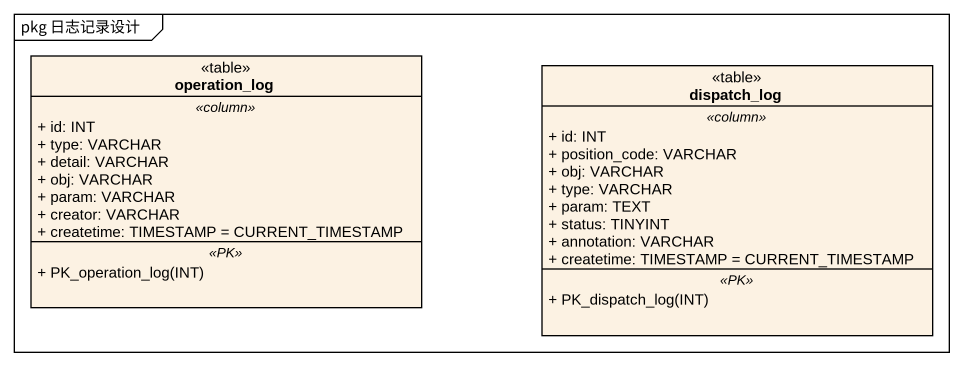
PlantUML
@startuml
mainframe pkg 日志记录设计
hide circle
hide empty members
skinparam classAttributeIconSize 0
class operation_log <<table>> {
  .. <<column>> ..
  + id: INT
  + type: VARCHAR
  + detail: VARCHAR
  + obj: VARCHAR
  + param: VARCHAR
  + creator: VARCHAR
  + createtime: TIMESTAMP = CURRENT_TIMESTAMP
  .. <<PK>> ..
  + PK_operation_log(INT)
}
class dispatch_log <<table>> {
  .. <<column>> ..
  + id: INT
  + position_code: VARCHAR
  + obj: VARCHAR
  + type: VARCHAR
  + param: TEXT
  + status: TINYINT
  + annotation: VARCHAR
  + createtime: TIMESTAMP = CURRENT_TIMESTAMP
  .. <<PK>> ..
  + PK_dispatch_log(INT)
}
@enduml
